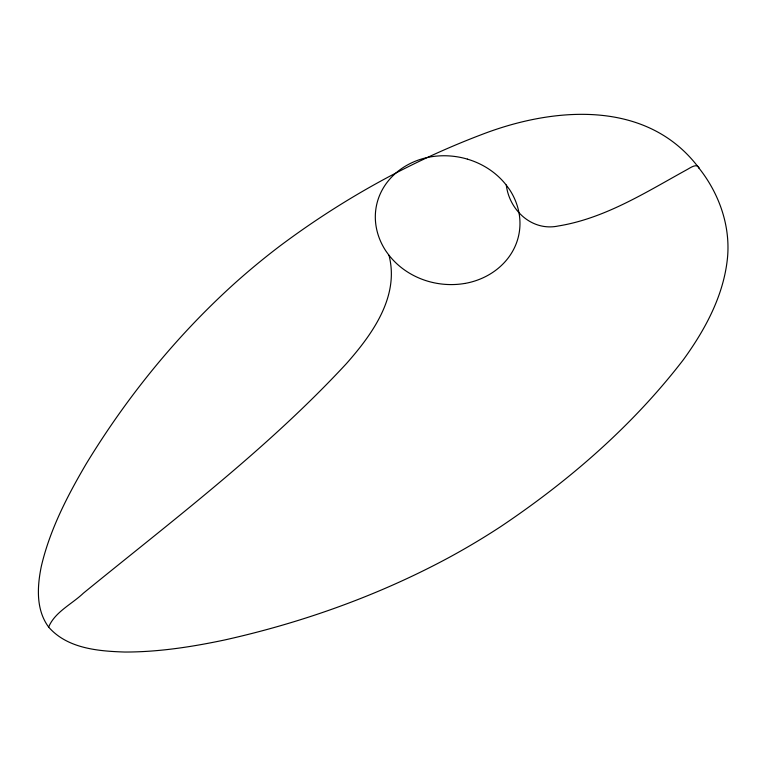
<?xml version="1.0" encoding="UTF-8"?>
<svg xmlns="http://www.w3.org/2000/svg" width="766" height="766" viewBox="0 0 766 766"><rect width="100%" height="100%" fill="white"/><g stroke="black" fill="none" stroke-linecap="round" stroke-linejoin="round"><path stroke-width="1.15" d="M48.641 627.095C67.379 648.582 98.201 651.186 124.868 652.038C158.399 652.077 191.691 646.925 224.428 640.022C302.235 622.662 378.107 595.622 448.378 557.84A698.889 652.469 -12.7 0 0 500.533 526.73C569.301 480.646 632.908 425.436 683.454 359.618C705.582 329.093 724.32 294.364 727.643 256.189C730.122 224.562 718.767 193.233 699.31 168.52C647.739 98.852 553.579 106.771 481.517 134.624C409.666 161.894 341.808 199.734 280.27 245.733A698.889 652.469 -12.7 0 0 233.812 284.119C176.161 336.322 126.668 397.372 86.261 463.765C67.36 495.956 49.895 529.67 41.335 566.256C37.18 586.44 35.743 609.621 48.641 627.095C54.769 612.044 71.947 604.115 83.398 593.171C173.489 519.664 267.133 449.154 346.414 363.62C372.199 334.426 399.67 296.566 388.994 255.317L385.863 250.961A73.613 64.938 11.4 0 1 375.369 219.382A72.138 63.635 11.4 0 1 392.594 176.113A73.22 64.593 11.4 0 1 422.497 158.734A70.443 62.142 11.4 0 1 430.664 156.867A73.45 64.794 11.4 0 1 467.384 159.117M467.384 159.127A72.349 63.817 11.4 0 1 506.24 185.066L509.428 189.384A73.613 64.938 11.4 0 1 519.923 220.972A72.138 63.635 11.4 0 1 502.697 264.241A73.22 64.593 11.4 0 1 472.794 281.62A70.443 62.142 11.4 0 1 464.627 283.487M699.31 168.52C697.386 162.459 690.233 167.917 686.863 169.707C646.044 192.161 605.102 218.377 558.337 225.98C532.102 231.591 509.285 210.324 506.297 185.027M464.617 283.468A73.45 64.794 11.4 0 1 427.897 281.237A72.349 63.817 11.4 0 1 389.042 255.289"/></g></svg>
